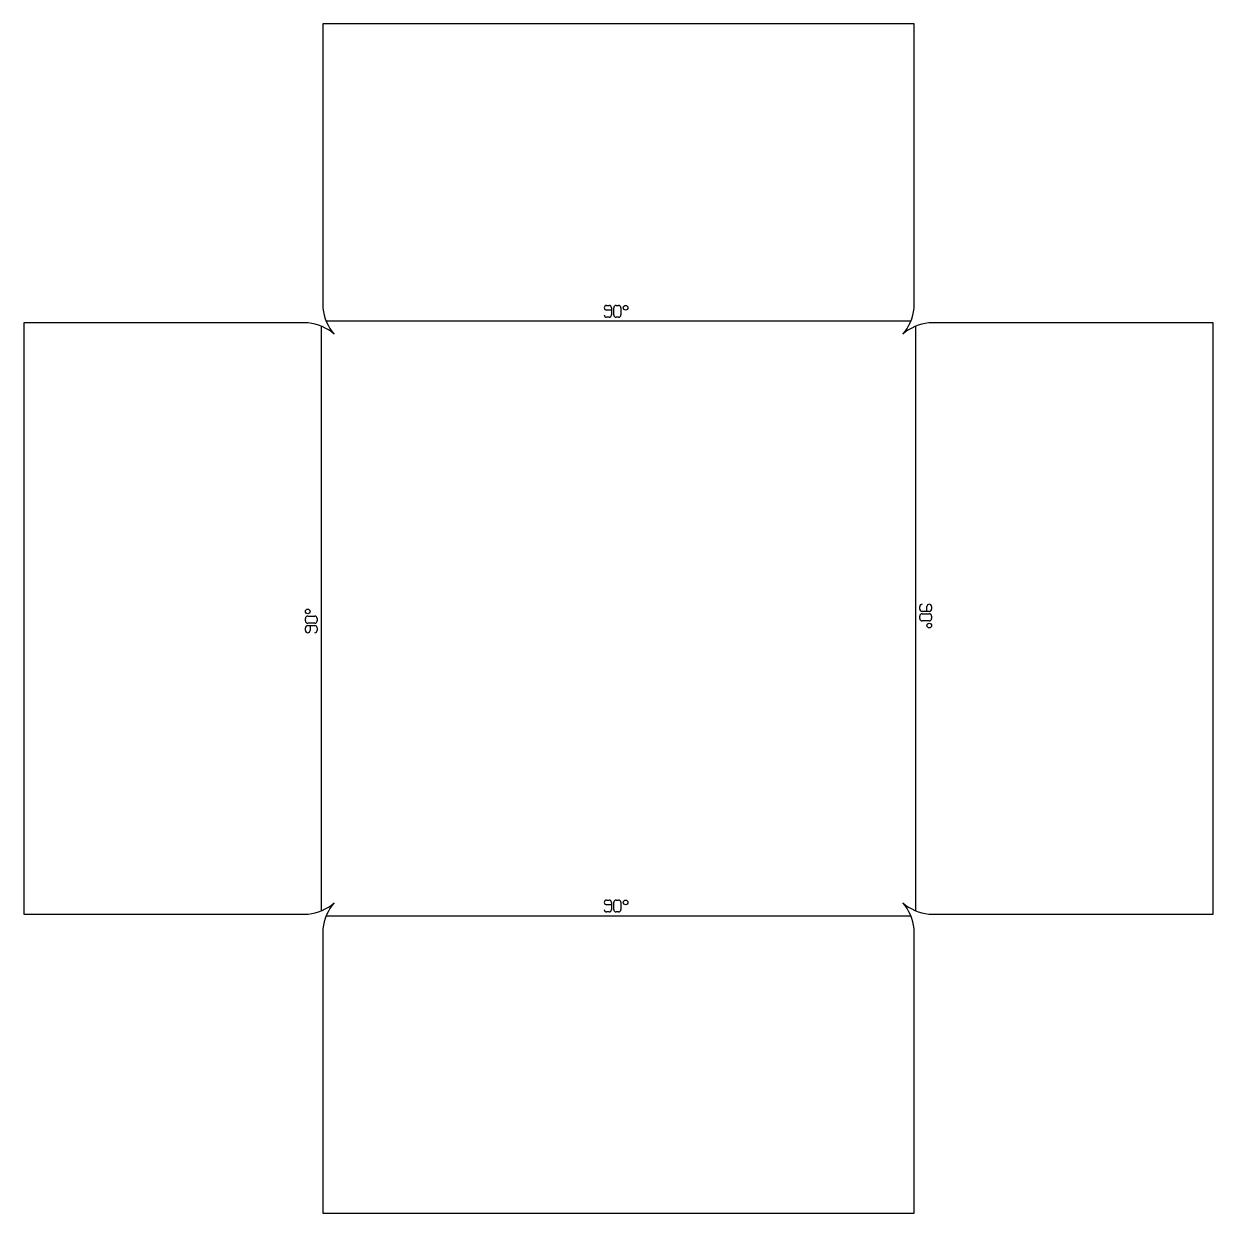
# Model space of a CAD drawing. Header units: millimetres. Extents: x 0 to 201, y 0 to 201.
import ezdxf

# ---------------------------------------------------------------- set-up
doc = ezdxf.new("R2010")
doc.units = ezdxf.units.MM
for name, color, linetype in [('Unfold012_Sketch', 7, 'CONTINUOUS'), ('Unfold012_Sketch_Bend_Labels', 7, 'CONTINUOUS'), ('Unfold012_Sketch_Bends', 7, 'CONTINUOUS')]:
    doc.layers.add(name, color=color, linetype=linetype)

msp = doc.modelspace()

# ---------------------------------------------------------------- linework, layer by layer
at = {"layer": 'Unfold012_Sketch'}
for p, q in [((150.3, 200.8), (50.5, 200.8)), ((50.5, 200.8), (50.5, 152.8)), ((150.3, 152.8), (150.3, 200.8)), ((48, 150.3), (0, 150.3)), ((0, 150.3), (0, 50.5)), ((200.8, 150.3), (152.8, 150.3)), ((200.8, 50.5), (200.8, 150.3)), ((0, 50.5), (48, 50.5)), ((152.8, 50.5), (200.8, 50.5)), ((50.5, 48), (50.5, 0)), ((150.3, 0), (150.3, 48)), ((50.5, 0), (150.3, 0))]:
    msp.add_line(p, q, dxfattribs=at)
for centre, start, end in [((58.48, 153.63), -174.0027, -139.2694), ((142.32, 153.63), -40.7306, -5.9973), ((47.16, 142.32), 49.2694, 84.0027), ((153.63, 142.32), 95.9973, 130.7306), ((47.16, 58.48), -84.0027, -49.2694), ((58.48, 47.16), 139.2694, 174.0027), ((142.32, 47.16), 5.9973, 40.7306), ((153.63, 58.48), -130.7306, -95.9973)]:
    msp.add_arc(centre, 8.03, start, end, dxfattribs=at)
at = {"layer": 'Unfold012_Sketch_Bend_Labels'}
for p, q in [((98.4, 153.26), (98.8, 153.26)), ((99.2, 152.86), (99.2, 151.66)), ((99.6, 151.66), (99.6, 152.86)), ((100, 153.26), (100.4, 153.26)), ((100.8, 152.86), (100.8, 151.66)), ((99.2, 152.46), (98.4, 152.46)), ((98.8, 151.26), (98.4, 151.26)), ((100.4, 151.26), (100, 151.26)), ((47.93, 100.8), (49.13, 100.8)), ((151.26, 102), (151.26, 102.4)), ((151.26, 100.4), (151.26, 100.8)), ((152.86, 101.6), (151.66, 101.6)), ((151.66, 101.2), (152.86, 101.2)), ((152.46, 101.6), (152.46, 102.4)), ((153.26, 102.4), (153.26, 102)), ((153.26, 100.8), (153.26, 100.4)), ((47.53, 100), (47.53, 100.4)), ((47.53, 98.4), (47.53, 98.8)), ((49.13, 99.6), (47.93, 99.6)), ((47.93, 99.2), (49.13, 99.2)), ((48.33, 99.2), (48.33, 98.4)), ((49.53, 100.4), (49.53, 100)), ((49.53, 98.8), (49.53, 98.4)), ((152.86, 100), (151.66, 100)), ((98.4, 52.87), (98.8, 52.87)), ((99.2, 52.47), (99.2, 51.27)), ((99.6, 51.27), (99.6, 52.47)), ((100, 52.87), (100.4, 52.87)), ((100.8, 52.47), (100.8, 51.27)), ((99.2, 52.07), (98.4, 52.07)), ((98.8, 50.87), (98.4, 50.87)), ((100.4, 50.87), (100, 50.87))]:
    msp.add_line(p, q, dxfattribs=at)
for centre in [(101.6, 152.86), (47.93, 101.6), (152.86, 99.2), (101.6, 52.47)]:
    msp.add_circle(centre, 0.4, dxfattribs=at)
for centre, start, end in [((98.4, 152.86), 90, -90), ((98.8, 152.86), 0, 90), ((100, 152.86), 90, -180), ((100.4, 152.86), 0, 90), ((98.4, 151.66), 180, -90), ((98.8, 151.66), -90, 0), ((100, 151.66), 180, -90), ((100.4, 151.66), -90, 0), ((151.66, 102.4), 90, -180), ((152.86, 102.4), 0, 180), ((47.93, 100.4), 90, 180), ((49.13, 100.4), 0, 90), ((151.66, 102), 180, -90), ((151.66, 100.8), 90, -180), ((152.86, 102), -90, 0), ((152.86, 100.8), 0, 90), ((47.93, 100), 180, -90), ((47.93, 98.8), 90, -180), ((47.93, 98.4), 180, 0), ((49.13, 100), -90, 0), ((49.13, 98.8), 0, 90), ((49.13, 98.4), -90, 0), ((151.66, 100.4), 180, -90), ((152.86, 100.4), -90, 0), ((98.4, 52.47), 90, -90), ((98.8, 52.47), 0, 90), ((100, 52.47), 90, -180), ((100.4, 52.47), 0, 90), ((98.4, 51.27), 180, -90), ((98.8, 51.27), -90, 0), ((100, 51.27), 180, -90), ((100.4, 51.27), -90, 0)]:
    msp.add_arc(centre, 0.4, start, end, dxfattribs=at)
at = {"layer": 'Unfold012_Sketch_Bends'}
for p, q in [((149.75, 150.6), (51.05, 150.6)), ((50.2, 149.75), (50.2, 51.05)), ((150.6, 51.05), (150.6, 149.75)), ((51.05, 50.2), (149.75, 50.2))]:
    msp.add_line(p, q, dxfattribs=at)

doc.saveas('drawing.dxf')
